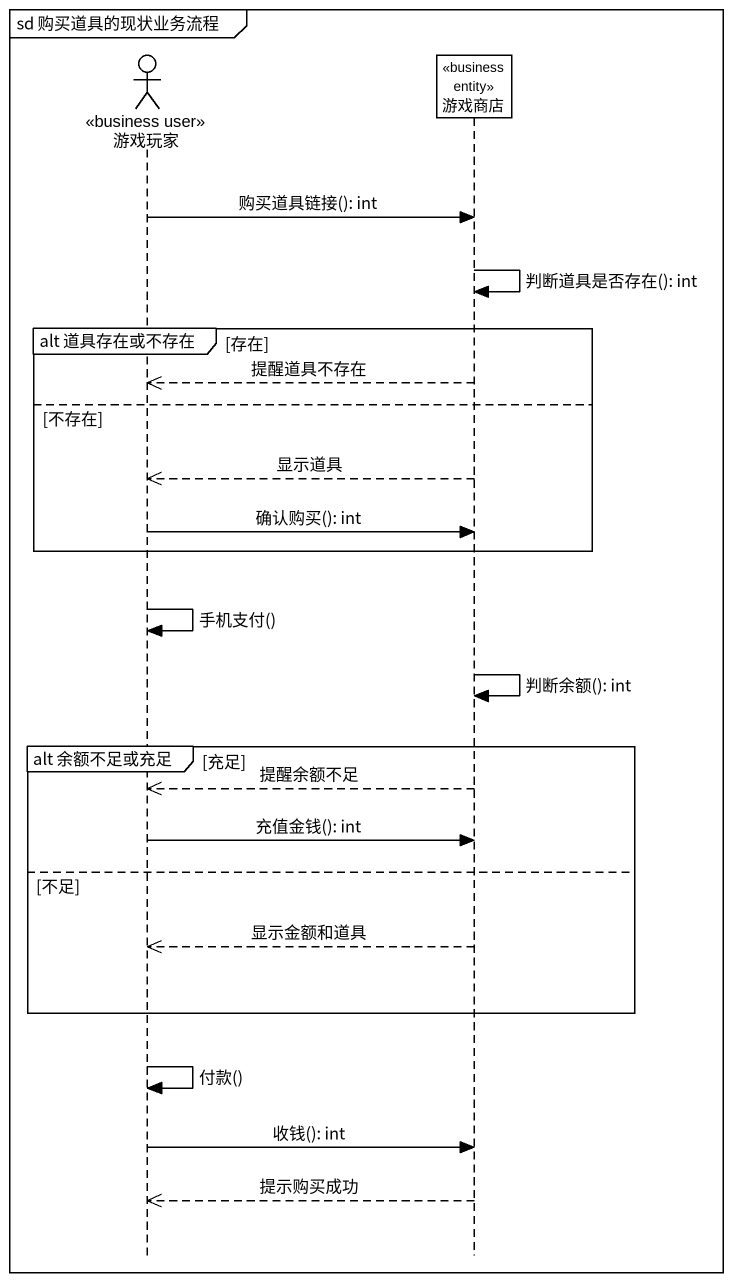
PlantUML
@startuml
mainframe sd 购买道具的现状业务流程
hide footbox
actor 游戏玩家 <<business user>>
participant 游戏商店 <<business entity>>

游戏玩家 -> 游戏商店 : 购买道具链接(): int
游戏商店 -> 游戏商店 : 判断道具是否存在(): int
group alt 道具存在或不存在 [存在]
  游戏商店 -->> 游戏玩家 : 提醒道具不存在
else 不存在
  游戏商店 -->> 游戏玩家 : 显示道具
  游戏玩家 -> 游戏商店 : 确认购买(): int
end
游戏玩家 -> 游戏玩家 : 手机支付()
游戏商店 -> 游戏商店 : 判断余额(): int
group alt 余额不足或充足 [充足]
  游戏商店 -->> 游戏玩家 : 提醒余额不足
  游戏玩家 -> 游戏商店 : 充值金钱(): int
else 不足
  游戏商店 -->> 游戏玩家 : 显示金额和道具
end
游戏玩家 -> 游戏玩家 : 付款()
游戏玩家 -> 游戏商店 : 收钱(): int
游戏商店 -->> 游戏玩家 : 提示购买成功
@enduml
